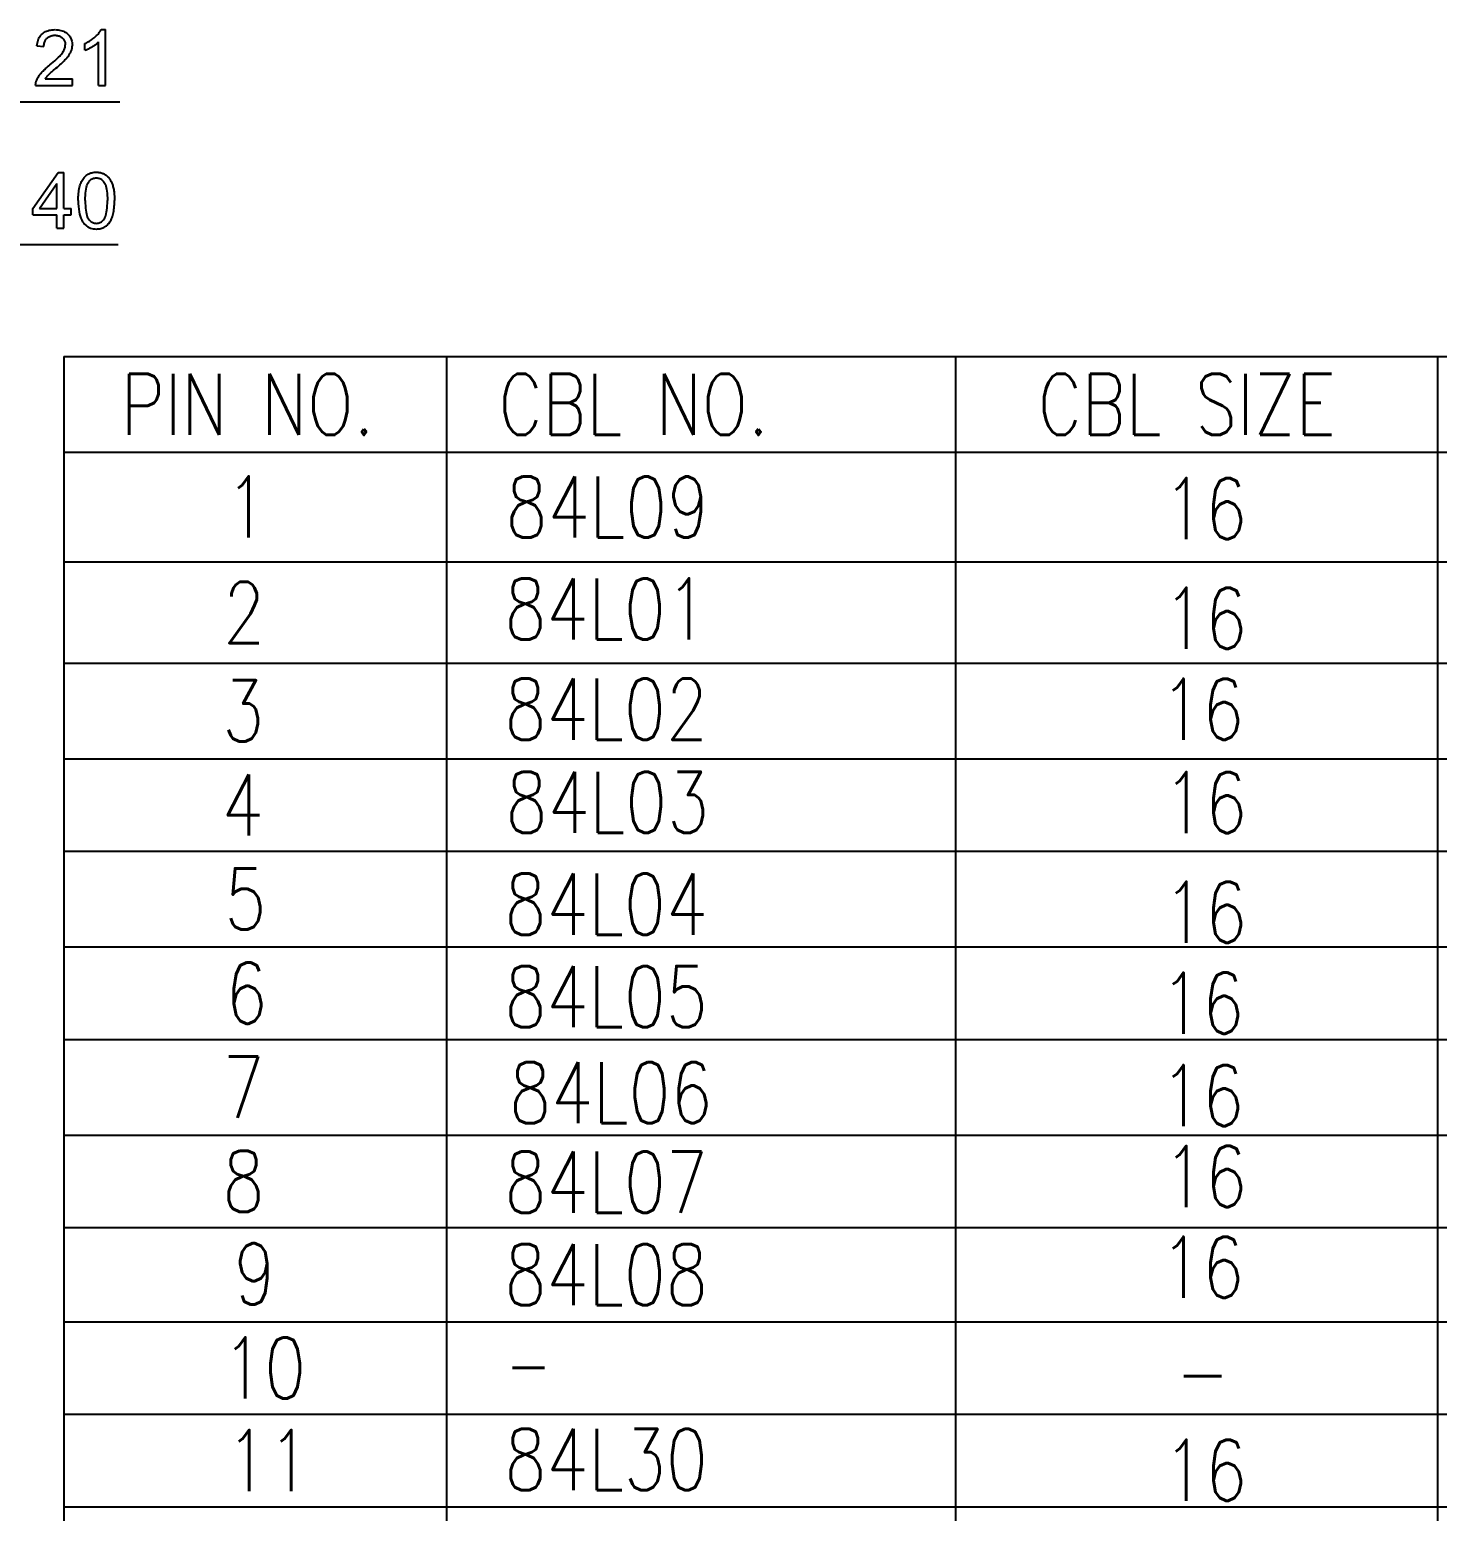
# Model space of a CAD drawing. Extents: x 260 to 819, y -886 to -454.
# Drawn here: x 526.9 to 586.3, y -618.8 to -556.3 of the extents above; entities that cross this region are included whole.
import ezdxf

# ---------------------------------------------------------------- set-up
doc = ezdxf.new("R2010")
doc.units = 0
doc.header["$LTSCALE"] = 150
doc.header["$MEASUREMENT"] = 0
doc.layers.get('0').update_dxf_attribs({"color": 6, "linetype": 'CONTINUOUS'})
doc.layers.add('현배선도', color=7, linetype='CONTINUOUS')
doc.styles.get("Standard").update_dxf_attribs({"font": 'romans.shx', "width": 0.8, "bigfont": 'whgtxt.shx'})

msp = doc.modelspace()

# ---------------------------------------------------------------- linework, layer by layer
at = {"color": 7, "linetype": 'Continuous'}
for p, q in [((527.637, -556.298), (527.692, -556.282)), ((527.692, -556.282), (527.749, -556.27)), ((527.749, -556.27), (527.809, -556.261)), ((527.809, -556.261), (527.872, -556.256)), ((527.872, -556.256), (527.938, -556.254)), ((527.938, -556.254), (528.004, -556.256)), ((528.004, -556.256), (528.067, -556.262)), ((528.067, -556.262), (528.128, -556.271)), ((528.128, -556.271), (528.186, -556.284)), ((528.186, -556.284), (528.241, -556.301)), ((529.849, -556.315), (529.868, -556.285)), ((529.868, -556.285), (529.884, -556.254)), ((529.884, -556.254), (530.07, -556.254)), ((530.07, -558.614), (530.07, -556.254)), ((527.175, -556.934), (527.182, -556.869)), ((527.182, -556.869), (527.194, -556.807)), ((527.194, -556.807), (527.208, -556.749)), ((527.208, -556.749), (527.226, -556.694)), ((527.226, -556.694), (527.247, -556.642)), ((527.247, -556.642), (527.272, -556.593)), ((527.272, -556.593), (527.3, -556.547)), ((527.3, -556.547), (527.331, -556.504)), ((527.331, -556.504), (527.366, -556.464)), ((527.366, -556.464), (527.404, -556.428)), ((527.404, -556.428), (527.445, -556.395)), ((527.445, -556.395), (527.489, -556.365)), ((527.473, -556.921), (527.477, -556.88)), ((527.477, -556.88), (527.483, -556.84)), ((527.483, -556.84), (527.492, -556.803)), ((527.489, -556.365), (527.535, -556.339)), ((527.492, -556.803), (527.504, -556.767)), ((527.504, -556.767), (527.518, -556.733)), ((527.518, -556.733), (527.534, -556.702)), ((527.534, -556.702), (527.553, -556.672)), ((527.535, -556.339), (527.585, -556.317)), ((527.553, -556.672), (527.574, -556.644)), ((527.574, -556.644), (527.598, -556.618)), ((527.585, -556.317), (527.637, -556.298)), ((527.598, -556.618), (527.624, -556.594)), ((527.624, -556.594), (527.651, -556.573)), ((527.651, -556.573), (527.68, -556.554)), ((527.68, -556.554), (527.711, -556.538)), ((527.711, -556.538), (527.744, -556.524)), ((527.744, -556.524), (527.778, -556.513)), ((527.778, -556.513), (527.814, -556.504)), ((527.814, -556.504), (527.851, -556.498)), ((527.851, -556.498), (527.89, -556.494)), ((527.89, -556.494), (527.931, -556.493)), ((527.931, -556.493), (527.97, -556.494)), ((527.97, -556.494), (528.007, -556.498)), ((528.007, -556.498), (528.043, -556.504)), ((528.043, -556.504), (528.077, -556.512)), ((528.077, -556.512), (528.11, -556.522)), ((528.11, -556.522), (528.141, -556.535)), ((528.141, -556.535), (528.171, -556.551)), ((528.171, -556.551), (528.199, -556.568)), ((528.199, -556.568), (528.226, -556.588)), ((528.226, -556.588), (528.251, -556.611)), ((528.241, -556.301), (528.293, -556.322)), ((528.251, -556.611), (528.274, -556.635)), ((528.274, -556.635), (528.295, -556.66)), ((528.293, -556.322), (528.342, -556.346)), ((528.295, -556.66), (528.314, -556.686)), ((528.314, -556.686), (528.33, -556.714)), ((528.33, -556.714), (528.343, -556.742)), ((528.342, -556.346), (528.389, -556.374)), ((528.343, -556.742), (528.354, -556.772)), ((528.354, -556.772), (528.363, -556.802)), ((528.363, -556.802), (528.369, -556.834)), ((528.369, -556.834), (528.373, -556.866)), ((528.372, -556.933), (528.374, -556.9)), ((528.373, -556.866), (528.374, -556.9)), ((528.389, -556.374), (528.432, -556.406)), ((528.432, -556.406), (528.473, -556.442)), ((528.473, -556.442), (528.511, -556.48)), ((528.511, -556.48), (528.544, -556.52)), ((528.544, -556.52), (528.574, -556.562)), ((528.574, -556.562), (528.599, -556.606)), ((528.599, -556.606), (528.621, -556.652)), ((528.621, -556.652), (528.639, -556.699)), ((528.639, -556.699), (528.653, -556.748)), ((528.653, -556.748), (528.662, -556.799)), ((528.662, -556.799), (528.668, -556.852)), ((528.668, -556.852), (528.67, -556.907)), ((528.67, -556.935), (528.67, -556.907)), ((529.204, -556.844), (529.252, -556.821)), ((529.204, -557.123), (529.204, -556.844)), ((529.252, -556.821), (529.298, -556.797)), ((529.298, -556.797), (529.344, -556.771)), ((529.344, -556.771), (529.388, -556.745)), ((529.388, -556.745), (529.431, -556.718)), ((529.431, -556.718), (529.473, -556.69)), ((529.473, -556.69), (529.513, -556.661)), ((529.513, -556.661), (529.552, -556.631)), ((529.552, -556.631), (529.59, -556.6)), ((529.573, -556.934), (529.603, -556.914)), ((529.59, -556.6), (529.627, -556.568)), ((529.603, -556.914), (529.633, -556.894)), ((529.627, -556.568), (529.662, -556.536)), ((529.633, -556.894), (529.661, -556.875)), ((529.661, -556.875), (529.687, -556.855)), ((529.662, -556.536), (529.696, -556.504)), ((529.687, -556.855), (529.713, -556.835)), ((529.696, -556.504), (529.726, -556.472)), ((529.713, -556.835), (529.737, -556.815)), ((529.726, -556.472), (529.755, -556.44)), ((529.737, -556.815), (529.76, -556.795)), ((529.755, -556.44), (529.782, -556.409)), ((529.76, -556.795), (529.781, -556.775)), ((529.781, -558.614), (529.781, -556.775)), ((529.782, -556.409), (529.807, -556.378)), ((529.807, -556.378), (529.829, -556.346)), ((529.829, -556.346), (529.849, -556.315)), ((527.175, -556.934), (527.471, -556.964)), ((527.471, -556.964), (527.473, -556.921)), ((527.929, -557.568), (527.988, -557.515)), ((527.988, -557.515), (528.042, -557.463)), ((528.042, -557.463), (528.092, -557.415)), ((528.092, -557.415), (528.136, -557.369)), ((528.136, -557.369), (528.175, -557.326)), ((528.175, -557.326), (528.21, -557.285)), ((528.21, -557.285), (528.239, -557.247)), ((528.239, -557.247), (528.265, -557.211)), ((528.265, -557.211), (528.288, -557.175)), ((528.288, -557.175), (528.308, -557.139)), ((528.308, -557.139), (528.325, -557.104)), ((528.325, -557.104), (528.34, -557.069)), ((528.325, -557.571), (528.36, -557.536)), ((528.34, -557.069), (528.352, -557.034)), ((528.352, -557.034), (528.362, -557)), ((528.36, -557.536), (528.392, -557.502)), ((528.362, -557), (528.368, -556.966)), ((528.368, -556.966), (528.372, -556.933)), ((528.392, -557.502), (528.421, -557.471)), ((528.421, -557.471), (528.447, -557.441)), ((528.447, -557.441), (528.472, -557.411)), ((528.472, -557.411), (528.495, -557.382)), ((528.495, -557.382), (528.516, -557.353)), ((528.516, -557.353), (528.536, -557.324)), ((528.536, -557.324), (528.554, -557.295)), ((528.554, -557.295), (528.571, -557.267)), ((528.571, -557.267), (528.586, -557.239)), ((528.586, -557.239), (528.6, -557.211)), ((528.6, -557.211), (528.613, -557.184)), ((528.613, -557.184), (528.624, -557.157)), ((528.624, -557.157), (528.633, -557.129)), ((528.633, -557.129), (528.642, -557.102)), ((528.642, -557.102), (528.65, -557.074)), ((528.65, -557.074), (528.656, -557.046)), ((528.656, -557.046), (528.661, -557.019)), ((528.661, -557.019), (528.665, -556.991)), ((528.665, -556.991), (528.668, -556.963)), ((528.668, -556.963), (528.67, -556.935)), ((529.204, -557.123), (529.231, -557.113)), ((529.231, -557.113), (529.259, -557.101)), ((529.259, -557.101), (529.288, -557.089)), ((529.288, -557.089), (529.317, -557.075)), ((529.317, -557.075), (529.347, -557.061)), ((529.347, -557.061), (529.378, -557.045)), ((529.378, -557.045), (529.41, -557.029)), ((529.41, -557.029), (529.442, -557.012)), ((529.442, -557.012), (529.474, -556.993)), ((529.474, -556.993), (529.508, -556.974)), ((529.508, -556.974), (529.541, -556.954)), ((529.541, -556.954), (529.573, -556.934)), ((527.272, -558.194), (527.294, -558.163)), ((527.294, -558.163), (527.318, -558.132)), ((527.318, -558.132), (527.344, -558.101)), ((527.344, -558.101), (527.371, -558.07)), ((527.371, -558.07), (527.401, -558.037)), ((527.401, -558.037), (527.433, -558.004)), ((527.433, -558.004), (527.467, -557.97)), ((527.467, -557.97), (527.504, -557.935)), ((527.504, -557.935), (527.542, -557.899)), ((527.542, -557.899), (527.584, -557.862)), ((527.584, -557.862), (527.627, -557.824)), ((527.627, -557.824), (527.673, -557.785)), ((527.643, -558.18), (527.659, -558.163)), ((527.659, -558.163), (527.68, -558.143)), ((527.673, -557.785), (527.721, -557.745)), ((527.68, -558.143), (527.704, -558.121)), ((527.704, -558.121), (527.732, -558.096)), ((527.721, -557.745), (527.795, -557.683)), ((527.732, -558.096), (527.763, -558.067)), ((527.763, -558.067), (527.798, -558.036)), ((527.795, -557.683), (527.865, -557.625)), ((527.798, -558.036), (527.837, -558.003)), ((527.837, -558.003), (527.88, -557.966)), ((527.865, -557.625), (527.929, -557.568)), ((527.88, -557.966), (527.926, -557.927)), ((527.926, -557.927), (527.976, -557.884)), ((527.976, -557.884), (528.037, -557.833)), ((528.037, -557.833), (528.094, -557.784)), ((528.094, -557.784), (528.147, -557.737)), ((528.147, -557.737), (528.197, -557.692)), ((528.197, -557.692), (528.243, -557.65)), ((528.243, -557.65), (528.286, -557.609)), ((528.286, -557.609), (528.325, -557.571)), ((527.12, -558.593), (527.121, -558.572)), ((527.12, -558.593), (527.12, -558.614)), ((527.12, -558.614), (528.674, -558.614)), ((527.121, -558.572), (527.122, -558.552)), ((527.122, -558.552), (527.124, -558.532)), ((527.124, -558.532), (527.127, -558.512)), ((527.127, -558.512), (527.131, -558.492)), ((527.131, -558.492), (527.135, -558.472)), ((527.135, -558.472), (527.141, -558.452)), ((527.141, -558.452), (527.147, -558.433)), ((527.147, -558.433), (527.154, -558.413)), ((527.154, -558.413), (527.166, -558.382)), ((527.166, -558.382), (527.18, -558.35)), ((527.18, -558.35), (527.196, -558.319)), ((527.196, -558.319), (527.213, -558.287)), ((527.213, -558.287), (527.231, -558.256)), ((527.231, -558.256), (527.251, -558.225)), ((527.251, -558.225), (527.272, -558.194)), ((527.521, -558.336), (527.531, -558.321)), ((527.521, -558.336), (528.674, -558.336)), ((527.531, -558.321), (527.541, -558.305)), ((527.541, -558.305), (527.552, -558.289)), ((527.552, -558.289), (527.564, -558.274)), ((527.564, -558.274), (527.575, -558.258)), ((527.575, -558.258), (527.588, -558.242)), ((527.588, -558.242), (527.601, -558.227)), ((527.601, -558.227), (527.614, -558.211)), ((527.614, -558.211), (527.628, -558.196)), ((527.628, -558.196), (527.643, -558.18)), ((528.674, -558.614), (528.674, -558.336)), ((529.781, -558.614), (530.07, -558.614)), ((517.659, -559.309), (530.672, -559.309)), ((526.997, -563.806), (528.069, -562.284)), ((528.069, -562.284), (528.305, -562.284)), ((528.305, -563.806), (528.305, -562.284)), ((529.11, -562.579), (529.136, -562.541)), ((529.136, -562.541), (529.164, -562.505)), ((529.164, -562.505), (529.194, -562.472)), ((529.194, -562.472), (529.225, -562.441)), ((529.225, -562.441), (529.258, -562.412)), ((529.258, -562.412), (529.293, -562.386)), ((529.293, -562.386), (529.329, -562.362)), ((529.329, -562.362), (529.367, -562.341)), ((529.367, -562.341), (529.407, -562.324)), ((529.407, -562.324), (529.449, -562.308)), ((529.449, -562.308), (529.492, -562.296)), ((529.492, -562.296), (529.538, -562.286)), ((529.502, -562.555), (529.534, -562.54)), ((529.534, -562.54), (529.568, -562.528)), ((529.538, -562.286), (529.585, -562.279)), ((529.568, -562.528), (529.604, -562.52)), ((529.585, -562.279), (529.633, -562.275)), ((529.604, -562.52), (529.642, -562.514)), ((529.633, -562.275), (529.684, -562.274)), ((529.642, -562.514), (529.68, -562.513)), ((529.68, -562.513), (529.72, -562.515)), ((529.684, -562.274), (529.721, -562.275)), ((529.72, -562.515), (529.759, -562.52)), ((529.721, -562.275), (529.757, -562.277)), ((529.757, -562.277), (529.793, -562.281)), ((529.759, -562.52), (529.796, -562.53)), ((529.793, -562.281), (529.828, -562.286)), ((529.796, -562.53), (529.831, -562.543)), ((529.828, -562.286), (529.861, -562.293)), ((529.831, -562.543), (529.866, -562.56)), ((529.861, -562.293), (529.894, -562.301)), ((529.894, -562.301), (529.926, -562.311)), ((529.926, -562.311), (529.957, -562.323)), ((529.957, -562.323), (529.986, -562.336)), ((529.986, -562.336), (530.015, -562.35)), ((530.015, -562.35), (530.044, -562.366)), ((530.044, -562.366), (530.071, -562.383)), ((530.071, -562.383), (530.097, -562.402)), ((530.097, -562.402), (530.122, -562.422)), ((530.122, -562.422), (530.146, -562.443)), ((530.146, -562.443), (530.169, -562.466)), ((530.169, -562.466), (530.191, -562.49)), ((530.191, -562.49), (530.212, -562.515)), ((530.212, -562.515), (530.232, -562.542)), ((530.232, -562.542), (530.251, -562.57)), ((527.281, -563.806), (528.017, -562.747)), ((528.017, -563.806), (528.017, -562.747)), ((528.925, -563.239), (528.931, -563.167)), ((528.931, -563.167), (528.939, -563.098)), ((528.939, -563.098), (528.948, -563.033)), ((528.948, -563.033), (528.959, -562.971)), ((528.959, -562.971), (528.972, -562.912)), ((528.972, -562.912), (528.987, -562.856)), ((528.987, -562.856), (529.003, -562.804)), ((529.003, -562.804), (529.021, -562.754)), ((529.021, -562.754), (529.041, -562.707)), ((529.041, -562.707), (529.062, -562.662)), ((529.062, -562.662), (529.085, -562.619)), ((529.085, -562.619), (529.11, -562.579)), ((529.22, -563.258), (529.227, -563.16)), ((529.227, -563.16), (529.238, -563.07)), ((529.238, -563.07), (529.251, -562.987)), ((529.251, -562.987), (529.268, -562.911)), ((529.268, -562.911), (529.287, -562.843)), ((529.287, -562.843), (529.309, -562.782)), ((529.309, -562.782), (529.335, -562.728)), ((529.335, -562.728), (529.363, -562.681)), ((529.363, -562.681), (529.388, -562.649)), ((529.388, -562.649), (529.414, -562.621)), ((529.414, -562.621), (529.441, -562.595)), ((529.441, -562.595), (529.471, -562.573)), ((529.471, -562.573), (529.502, -562.555)), ((529.866, -562.56), (529.899, -562.581)), ((529.899, -562.581), (529.931, -562.606)), ((529.931, -562.606), (529.961, -562.635)), ((529.961, -562.635), (529.99, -562.667)), ((529.99, -562.667), (530.018, -562.704)), ((530.018, -562.704), (530.044, -562.746)), ((530.044, -562.746), (530.067, -562.795)), ((530.067, -562.795), (530.087, -562.853)), ((530.087, -562.853), (530.105, -562.918)), ((530.105, -562.918), (530.119, -562.992)), ((530.119, -562.992), (530.132, -563.073)), ((530.132, -563.073), (530.141, -563.161)), ((530.141, -563.161), (530.148, -563.258)), ((530.251, -562.57), (530.269, -562.599)), ((530.269, -562.599), (530.287, -562.63)), ((530.287, -562.63), (530.303, -562.661)), ((530.303, -562.661), (530.319, -562.694)), ((530.319, -562.694), (530.334, -562.729)), ((530.334, -562.729), (530.348, -562.764)), ((530.348, -562.764), (530.362, -562.801)), ((530.362, -562.801), (530.374, -562.839)), ((530.374, -562.839), (530.386, -562.879)), ((530.386, -562.879), (530.397, -562.919)), ((530.397, -562.919), (530.407, -562.962)), ((530.407, -562.962), (530.416, -563.007)), ((530.416, -563.007), (530.424, -563.056)), ((530.424, -563.056), (530.431, -563.107)), ((530.431, -563.107), (530.437, -563.161)), ((530.437, -563.161), (530.441, -563.218)), ((528.917, -563.475), (528.918, -563.393)), ((528.917, -563.475), (528.92, -563.603)), ((528.918, -563.393), (528.921, -563.314)), ((528.92, -563.603), (528.927, -563.725)), ((528.921, -563.314), (528.925, -563.239)), ((528.927, -563.725), (528.938, -563.839)), ((529.214, -563.475), (529.215, -563.362)), ((529.214, -563.475), (529.215, -563.586)), ((529.215, -563.362), (529.22, -563.258)), ((529.215, -563.586), (529.219, -563.691)), ((529.219, -563.691), (529.226, -563.787)), ((529.226, -563.787), (529.236, -563.876)), ((530.132, -563.875), (530.141, -563.786)), ((530.141, -563.786), (530.148, -563.69)), ((530.148, -563.258), (530.152, -563.362)), ((530.148, -563.69), (530.152, -563.586)), ((530.152, -563.362), (530.153, -563.475)), ((530.152, -563.586), (530.153, -563.475)), ((530.429, -563.848), (530.436, -563.78)), ((530.436, -563.78), (530.442, -563.708)), ((530.441, -563.218), (530.445, -563.278)), ((530.442, -563.708), (530.446, -563.634)), ((530.445, -563.278), (530.448, -563.341)), ((530.446, -563.634), (530.449, -563.556)), ((530.448, -563.341), (530.449, -563.406)), ((530.449, -563.406), (530.45, -563.475)), ((530.449, -563.556), (530.45, -563.475)), ((526.997, -564.071), (526.997, -563.806)), ((526.997, -564.071), (528.017, -564.071)), ((527.281, -563.806), (528.017, -563.806)), ((528.017, -564.634), (528.017, -564.071)), ((528.305, -563.806), (528.622, -563.806)), ((528.305, -564.071), (528.622, -564.071)), ((528.305, -564.634), (528.305, -564.071)), ((528.622, -564.071), (528.622, -563.806)), ((528.938, -563.839), (528.955, -563.945)), ((528.955, -563.945), (528.976, -564.044)), ((528.976, -564.044), (529.001, -564.136)), ((529.001, -564.136), (529.031, -564.221)), ((529.031, -564.221), (529.066, -564.298)), ((529.066, -564.298), (529.106, -564.368)), ((529.106, -564.368), (529.15, -564.43)), ((529.15, -564.43), (529.19, -564.476)), ((529.236, -563.876), (529.248, -563.956)), ((529.248, -563.956), (529.263, -564.03)), ((529.263, -564.03), (529.28, -564.095)), ((529.28, -564.095), (529.301, -564.153)), ((529.301, -564.153), (529.324, -564.203)), ((529.324, -564.203), (529.349, -564.245)), ((529.349, -564.245), (529.377, -564.281)), ((529.377, -564.281), (529.406, -564.314)), ((529.406, -564.314), (529.436, -564.343)), ((529.436, -564.343), (529.468, -564.367)), ((529.468, -564.367), (529.501, -564.388)), ((529.501, -564.388), (529.535, -564.406)), ((529.535, -564.406), (529.57, -564.419)), ((529.57, -564.419), (529.607, -564.429)), ((529.607, -564.429), (529.645, -564.434)), ((529.723, -564.434), (529.761, -564.429)), ((529.761, -564.429), (529.797, -564.419)), ((529.797, -564.419), (529.833, -564.406)), ((529.833, -564.406), (529.867, -564.388)), ((529.867, -564.388), (529.899, -564.367)), ((529.899, -564.367), (529.931, -564.342)), ((529.931, -564.342), (529.961, -564.313)), ((529.961, -564.313), (529.99, -564.281)), ((529.99, -564.281), (530.018, -564.244)), ((530.018, -564.244), (530.044, -564.202)), ((530.044, -564.202), (530.067, -564.152)), ((530.067, -564.152), (530.087, -564.094)), ((530.087, -564.094), (530.105, -564.029)), ((530.105, -564.029), (530.119, -563.955)), ((530.119, -563.955), (530.132, -563.875)), ((530.205, -564.441), (530.233, -564.406)), ((530.233, -564.406), (530.259, -564.367)), ((530.259, -564.367), (530.283, -564.327)), ((530.283, -564.327), (530.306, -564.284)), ((530.306, -564.284), (530.328, -564.239)), ((530.328, -564.239), (530.347, -564.192)), ((530.347, -564.192), (530.365, -564.142)), ((530.365, -564.142), (530.381, -564.09)), ((530.381, -564.09), (530.395, -564.034)), ((530.395, -564.034), (530.408, -563.975)), ((530.408, -563.975), (530.419, -563.913)), ((530.419, -563.913), (530.429, -563.848)), ((528.017, -564.634), (528.305, -564.634)), ((529.19, -564.476), (529.233, -564.518)), ((529.233, -564.518), (529.279, -564.554)), ((529.279, -564.554), (529.328, -564.586)), ((529.328, -564.586), (529.38, -564.613)), ((529.38, -564.613), (529.435, -564.635)), ((529.435, -564.635), (529.493, -564.652)), ((529.493, -564.652), (529.554, -564.664)), ((529.554, -564.664), (529.617, -564.671)), ((529.617, -564.671), (529.684, -564.674)), ((529.645, -564.434), (529.684, -564.436)), ((529.684, -564.436), (529.723, -564.434)), ((529.684, -564.674), (529.734, -564.672)), ((529.734, -564.672), (529.783, -564.668)), ((529.783, -564.668), (529.83, -564.661)), ((529.83, -564.661), (529.876, -564.651)), ((529.876, -564.651), (529.919, -564.639)), ((529.919, -564.639), (529.961, -564.624)), ((529.961, -564.624), (530.001, -564.606)), ((530.001, -564.606), (530.04, -564.585)), ((530.04, -564.585), (530.076, -564.561)), ((530.076, -564.561), (530.111, -564.535)), ((530.111, -564.535), (530.144, -564.506)), ((530.144, -564.506), (530.175, -564.475)), ((530.175, -564.475), (530.205, -564.441))]:
    msp.add_line(p, q, dxfattribs=at)
at = {"color": 0, "linetype": 'Continuous'}
msp.add_line((517.594, -565.329), (530.607, -565.329), dxfattribs=at)
at = {"layer": '현배선도', "color": 0}
for p, q in [((528.311, -570.062), (528.311, -574.103)), ((528.311, -570.062), (586.323, -570.062)), ((544.474, -570.062), (544.474, -574.103)), ((544.474, -570.062), (544.474, -686.866)), ((544.474, -570.062), (544.474, -694.949)), ((565.973, -570.062), (565.973, -574.103)), ((586.323, -570.062), (621.966, -570.062)), ((586.323, -570.062), (586.323, -694.949)), ((528.311, -574.103), (544.474, -574.103)), ((528.311, -574.103), (528.311, -578.734)), ((544.474, -574.103), (544.474, -578.734)), ((544.474, -574.103), (586.323, -574.103)), ((565.973, -574.103), (565.973, -578.734)), ((586.323, -574.103), (621.966, -574.103)), ((528.311, -578.734), (544.474, -578.734)), ((528.311, -578.734), (528.311, -583.006)), ((544.474, -578.734), (544.474, -583.006)), ((544.474, -578.734), (586.323, -578.734)), ((565.973, -578.734), (565.973, -583.006)), ((586.323, -578.734), (638.786, -578.734)), ((586.323, -578.734), (638.786, -578.734)), ((528.311, -583.006), (544.474, -583.006)), ((528.311, -583.006), (528.311, -587.048)), ((544.474, -583.006), (544.474, -587.048)), ((544.474, -583.006), (586.323, -583.006)), ((565.973, -583.006), (565.973, -587.048)), ((586.323, -583.006), (638.786, -583.006)), ((586.323, -583.006), (638.786, -583.006)), ((528.311, -587.048), (544.474, -587.048)), ((528.311, -587.048), (528.311, -590.953)), ((544.474, -587.048), (544.474, -590.953)), ((544.474, -587.048), (586.323, -587.048)), ((565.973, -587.048), (565.973, -590.953)), ((586.323, -587.048), (638.786, -587.048)), ((528.311, -590.953), (544.474, -590.953)), ((528.311, -590.953), (528.311, -594.994)), ((544.474, -590.953), (544.474, -594.994)), ((544.474, -590.953), (586.323, -590.953)), ((565.973, -590.953), (565.973, -594.994)), ((586.323, -590.953), (627.74, -590.953)), ((528.311, -594.994), (544.474, -594.994)), ((528.311, -594.994), (528.311, -598.899)), ((544.474, -594.994), (544.474, -598.899)), ((544.474, -594.994), (586.323, -594.994)), ((565.973, -594.994), (565.973, -598.899)), ((586.323, -594.994), (627.74, -594.994)), ((528.311, -598.899), (544.474, -598.899)), ((528.311, -598.899), (528.311, -602.941)), ((544.474, -598.899), (544.474, -602.941)), ((544.474, -598.899), (586.323, -598.899)), ((565.973, -598.899), (565.973, -602.941)), ((586.323, -598.899), (627.74, -598.899)), ((544.474, -601.973), (544.474, -694.949)), ((528.311, -602.941), (544.474, -602.941)), ((528.311, -602.941), (528.311, -606.845)), ((544.474, -602.941), (544.474, -606.845)), ((544.474, -602.941), (586.323, -602.941)), ((565.973, -602.941), (565.973, -606.845)), ((586.323, -602.941), (627.74, -602.941)), ((528.311, -606.845), (544.474, -606.845)), ((528.311, -606.845), (528.311, -610.824)), ((544.474, -606.845), (544.474, -610.824)), ((544.474, -606.845), (586.323, -606.845)), ((565.973, -606.845), (565.973, -610.824)), ((586.323, -606.845), (627.74, -606.845)), ((528.311, -610.824), (544.474, -610.824)), ((528.311, -610.824), (528.311, -614.729)), ((544.474, -610.824), (544.474, -614.729)), ((544.474, -610.824), (586.323, -610.824)), ((565.973, -610.824), (565.973, -614.729)), ((586.323, -610.824), (627.74, -610.824)), ((528.311, -614.729), (544.474, -614.729)), ((528.311, -614.729), (528.311, -618.634)), ((544.474, -614.729), (544.474, -618.634)), ((544.474, -614.729), (586.323, -614.729)), ((565.973, -614.729), (565.973, -618.634)), ((586.323, -614.729), (627.74, -614.729)), ((528.311, -618.634), (544.474, -618.634)), ((528.311, -618.634), (528.311, -622.538)), ((544.474, -618.634), (544.474, -622.538)), ((544.474, -618.634), (586.323, -618.634)), ((565.973, -618.634), (565.973, -622.538)), ((586.323, -618.634), (627.74, -618.634))]:
    msp.add_line(p, q, dxfattribs=at)

# ---------------------------------------------------------------- texts
at = {"layer": '현배선도', "color": 0, "width": 0.8}
for s, height, p in [('PIN NO.', 2.5833, (530.714, -573.367)), ('CBL NO.', 2.5833, (546.664, -573.367)), ('CBL SIZE', 2.5833, (569.449, -573.367)), ('1', 2.583, (535.137, -577.708)), ('84L09', 2.5833, (546.971, -577.707)), ('16', 2.5833, (574.744, -577.778)), ('84L01', 2.5833, (546.919, -582.013)), ('2', 2.583, (535.039, -582.16)), ('16', 2.5833, (574.744, -582.409)), ('3', 2.583, (535.005, -586.312)), ('84L02', 2.5833, (546.919, -586.245)), ('16', 2.5833, (574.621, -586.249)), ('4', 2.583, (534.978, -590.29)), ('84L03', 2.5833, (546.971, -590.175)), ('16', 2.5833, (574.744, -590.19)), ('5', 2.583, (535.099, -594.263)), ('84L04', 2.5833, (546.919, -594.481)), ('16', 2.5833, (574.744, -594.82)), ('6', 2.583, (535.14, -598.237)), ('84L05', 2.5833, (546.919, -598.386)), ('16', 2.5833, (574.621, -598.66)), ('7', 2.583, (535.02, -602.205)), ('84L06', 2.5833, (547.118, -602.441)), ('16', 2.5833, (574.621, -602.565)), ('8', 2.583, (535.016, -606.183)), ('84L07', 2.5833, (546.919, -606.22)), ('16', 2.5833, (574.744, -605.976)), ('9', 2.583, (535.487, -610.088)), ('84L08', 2.5833, (546.919, -610.125)), ('16', 2.5833, (574.621, -609.816)), ('10', 2.5833, (534.998, -614.066)), ('-', 2.2, (546.956, -613.711)), ('-', 2.583, (575.258, -614.22)), ('11', 2.5833, (535.169, -617.971)), ('84L30', 2.5833, (546.919, -617.934)), ('16', 2.5833, (574.744, -618.387))]:
    msp.add_text(s, height=height, dxfattribs=at).set_placement(p)

doc.saveas('drawing.dxf')
